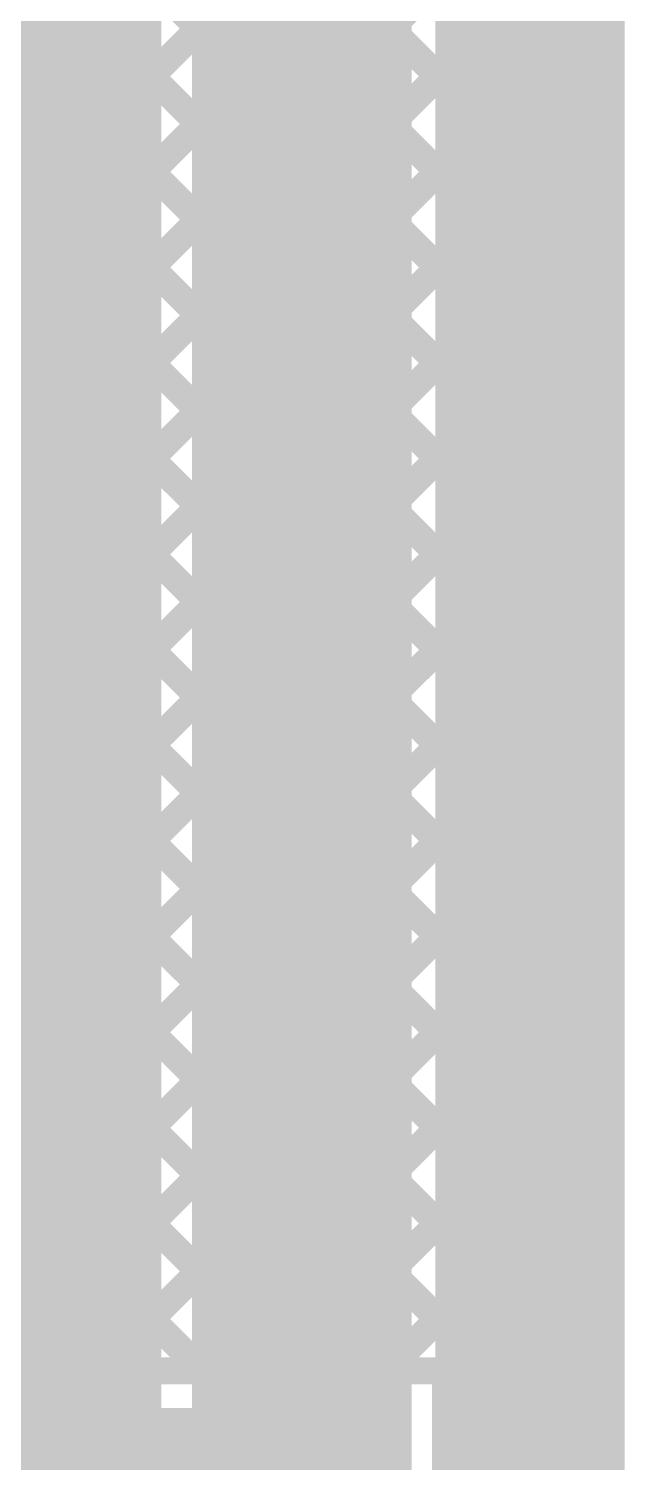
# Model space of a CAD drawing. Header units: millimetres. Extents: x 3.06 to 5.82, y 1.29 to 3.84.
# Drawn here: x 4.2347 to 4.4129, y 2.0789 to 2.5031 of the extents above; entities that cross this region are included whole.
import ezdxf

# ---------------------------------------------------------------- set-up
doc = ezdxf.new("R2010")
doc.units = ezdxf.units.MM
doc.header["$MEASUREMENT"] = 0
for name, color, linetype in [('BottomLayer', 5, 'Continuous'), ('BottomSolder', 6, 'Continuous'), ('MultiLayer', 9, 'Continuous'), ('TopLayer', 1, 'Continuous'), ('TopSolder', 216, 'Continuous'), ('ViaHoleLayer', 16, 'Continuous')]:
    doc.layers.add(name, color=color, linetype=linetype)

msp = doc.modelspace()

# ---------------------------------------------------------------- linework, layer by layer
at = {"layer": 'BottomLayer', "const_width": 0.01181}
msp.add_lwpolyline([(4.31009, 2.08, 1), (4.32191, 2.08, 1)], format="xyb", close=True, dxfattribs=at)
at = {"layer": 'BottomLayer'}
for points in [[(4.355, 1.742), (4.408, 1.742), (4.355, 3.229), (4.408, 3.229)], [(4.283, 1.803), (4.348, 1.803), (4.283, 3.181), (4.348, 3.181)], [(4.231, 1.803), (4.274, 1.803), (4.231, 2.965), (4.274, 2.965)]]:
    msp.add_solid(points, dxfattribs=at)
at = {"layer": 'BottomSolder', "const_width": 0.01581}
msp.add_lwpolyline([(4.30809, 2.08, 1), (4.32391, 2.08, 1)], format="xyb", close=True, dxfattribs=at)
at = {"layer": 'MultiLayer', "const_width": 0.01181}
msp.add_lwpolyline([(4.31009, 2.08, 1), (4.32191, 2.08, 1)], format="xyb", close=True, dxfattribs=at)
at = {"layer": 'TopLayer'}
for points, const_width in [([(3.714, 3.07423), (4.38, 2.40823)], 0.008), ([(3.76351, 3.053), (4.38, 2.43651)], 0.008), ([(3.7918, 3.053), (4.38, 2.4648)], 0.008), ([(3.82008, 3.053), (4.38, 2.49308)], 0.008), ([(3.714, 3.04594), (4.38, 2.37994)], 0.008), ([(3.714, 3.01766), (4.38, 2.35166)], 0.008), ([(3.8476, 2.85578), (4.38, 2.32337)], 0.008), ([(3.85325, 2.82184), (4.38, 2.29509)], 0.008), ([(3.84634, 2.80046), (4.38, 2.26681)], 0.008), ([(3.83387, 2.78465), (4.38, 2.23852)], 0.008), ([(3.81654, 2.7737), (4.38, 2.21024)], 0.008), ([(3.98665, 2.26131), (4.4372, 2.71186)], 0.008), ([(3.869, 2.69295), (4.38, 2.18195)], 0.008), ([(3.869, 2.66467), (4.38, 2.15367)], 0.008), ([(3.869, 2.63638), (4.38, 2.12538)], 0.008), ([(3.99727, 2.24364), (4.38139, 2.62777)], 0.008), ([(3.99727, 2.24364), (4.38139, 2.62777)], 0.008), ([(4.401, 1.904), (4.401, 2.612)], 0.02), ([(4.38, 1.904), (4.38, 2.612)], 0.008), ([(3.869, 2.6081), (4.38, 2.0971)], 0.008), ([(4.00014, 2.21823), (4.38, 2.59809)], 0.008), ([(3.869, 2.57982), (4.34282, 2.106)], 0.008), ([(3.92519, 2.115), (4.38, 2.56981)], 0.008), ([(3.869, 2.55153), (4.31453, 2.106)], 0.008), ([(3.81596, 2.548), (4.25796, 2.106)], 0.008), ([(3.84425, 2.548), (4.28625, 2.106)], 0.008), ([(3.929, 2.09052), (4.38, 2.54152)], 0.008), ([(3.98276, 2.116), (4.38, 2.51324)], 0.008), ([(4.01105, 2.116), (4.38, 2.48495)], 0.008), ([(4.04026, 2.11693), (4.38, 2.45667)], 0.008), ([(4.06761, 2.116), (4.38, 2.42839)], 0.008), ([(4.0959, 2.116), (4.38, 2.4001)], 0.008), ([(4.11418, 2.106), (4.38, 2.37182)], 0.008), ([(4.14247, 2.106), (4.38, 2.34353)], 0.008), ([(4.17075, 2.106), (4.38, 2.31525)], 0.008), ([(4.19904, 2.106), (4.38, 2.28696)], 0.008), ([(4.22732, 2.106), (4.38, 2.25868)], 0.008), ([(4.25561, 2.106), (4.38, 2.2304)], 0.008), ([(4.28389, 2.106), (4.38, 2.20211)], 0.008), ([(4.31217, 2.106), (4.38, 2.17383)], 0.008), ([(4.34046, 2.106), (4.38, 2.14554)], 0.008), ([(4.358, 2.09526), (4.38, 2.11726)], 0.008), ([(4.114, 2.106), (4.358, 2.106)], 0.008), ([(4.358, 1.94), (4.358, 2.106)], 0.008), ([(4.358, 2.09082), (4.38, 2.06882)], 0.008), ([(4.358, 2.06697), (4.38, 2.08897)], 0.008)]:
    msp.add_lwpolyline(points, dxfattribs=dict(at, const_width=const_width))
for points, const_width in [([(4.378, 2.49308, 1), (4.382, 2.49308, 1)], 0.004), ([(4.378, 2.48495, 1), (4.382, 2.48495, 1)], 0.004), ([(4.378, 2.4648, 1), (4.382, 2.4648, 1)], 0.004), ([(4.378, 2.45667, 1), (4.382, 2.45667, 1)], 0.004), ([(4.378, 2.43651, 1), (4.382, 2.43651, 1)], 0.004), ([(4.378, 2.42839, 1), (4.382, 2.42839, 1)], 0.004), ([(4.378, 2.40823, 1), (4.382, 2.40823, 1)], 0.004), ([(4.378, 2.4001, 1), (4.382, 2.4001, 1)], 0.004), ([(4.378, 2.37994, 1), (4.382, 2.37994, 1)], 0.004), ([(4.378, 2.37182, 1), (4.382, 2.37182, 1)], 0.004), ([(4.378, 2.35166, 1), (4.382, 2.35166, 1)], 0.004), ([(4.378, 2.34353, 1), (4.382, 2.34353, 1)], 0.004), ([(4.378, 2.32337, 1), (4.382, 2.32337, 1)], 0.004), ([(4.378, 2.31525, 1), (4.382, 2.31525, 1)], 0.004), ([(4.378, 2.29509, 1), (4.382, 2.29509, 1)], 0.004), ([(4.378, 2.28696, 1), (4.382, 2.28696, 1)], 0.004), ([(4.378, 2.26681, 1), (4.382, 2.26681, 1)], 0.004), ([(4.378, 2.25868, 1), (4.382, 2.25868, 1)], 0.004), ([(4.378, 2.23852, 1), (4.382, 2.23852, 1)], 0.004), ([(4.378, 2.2304, 1), (4.382, 2.2304, 1)], 0.004), ([(4.378, 2.21024, 1), (4.382, 2.21024, 1)], 0.004), ([(4.378, 2.20211, 1), (4.382, 2.20211, 1)], 0.004), ([(4.378, 2.18195, 1), (4.382, 2.18195, 1)], 0.004), ([(4.378, 2.17383, 1), (4.382, 2.17383, 1)], 0.004), ([(4.378, 2.15367, 1), (4.382, 2.15367, 1)], 0.004), ([(4.378, 2.14554, 1), (4.382, 2.14554, 1)], 0.004), ([(4.378, 2.12538, 1), (4.382, 2.12538, 1)], 0.004), ([(4.378, 2.11726, 1), (4.382, 2.11726, 1)], 0.004), ([(4.25361, 2.106, 1), (4.2576, 2.106, 1)], 0.004), ([(4.25596, 2.106, 1), (4.25996, 2.106, 1)], 0.004), ([(4.28189, 2.106, 1), (4.28589, 2.106, 1)], 0.004), ([(4.28425, 2.106, 1), (4.28825, 2.106, 1)], 0.004), ([(4.31017, 2.106, 1), (4.31417, 2.106, 1)], 0.004), ([(4.31253, 2.106, 1), (4.31653, 2.106, 1)], 0.004), ([(4.33846, 2.106, 1), (4.34246, 2.106, 1)], 0.004), ([(4.34082, 2.106, 1), (4.34482, 2.106, 1)], 0.004), ([(4.356, 2.106, 1), (4.36, 2.106, 1)], 0.004), ([(4.356, 2.106, 1), (4.36, 2.106, 1)], 0.004), ([(4.378, 2.0971, 1), (4.382, 2.0971, 1)], 0.004), ([(4.356, 2.09526, 1), (4.36, 2.09526, 1)], 0.004), ([(4.31009, 2.08, 1), (4.32191, 2.08, 1)], 0.01181), ([(4.356, 2.09082, 1), (4.36, 2.09082, 1)], 0.004), ([(4.378, 2.08897, 1), (4.382, 2.08897, 1)], 0.004)]:
    msp.add_lwpolyline(points, format="xyb", close=True, dxfattribs=dict(at, const_width=const_width))
msp.add_solid([(4.111, 1.951), (4.347, 1.951), (4.111, 2.095), (4.347, 2.095)], dxfattribs=at)
at = {"layer": 'TopSolder', "const_width": 0.01581}
msp.add_lwpolyline([(4.30809, 2.08, 1), (4.32391, 2.08, 1)], format="xyb", close=True, dxfattribs=at)
at = {"layer": 'ViaHoleLayer', "const_width": 0.00787}
msp.add_lwpolyline([(4.31206, 2.08, 1), (4.31994, 2.08, 1)], format="xyb", close=True, dxfattribs=at)

doc.saveas('drawing.dxf')
